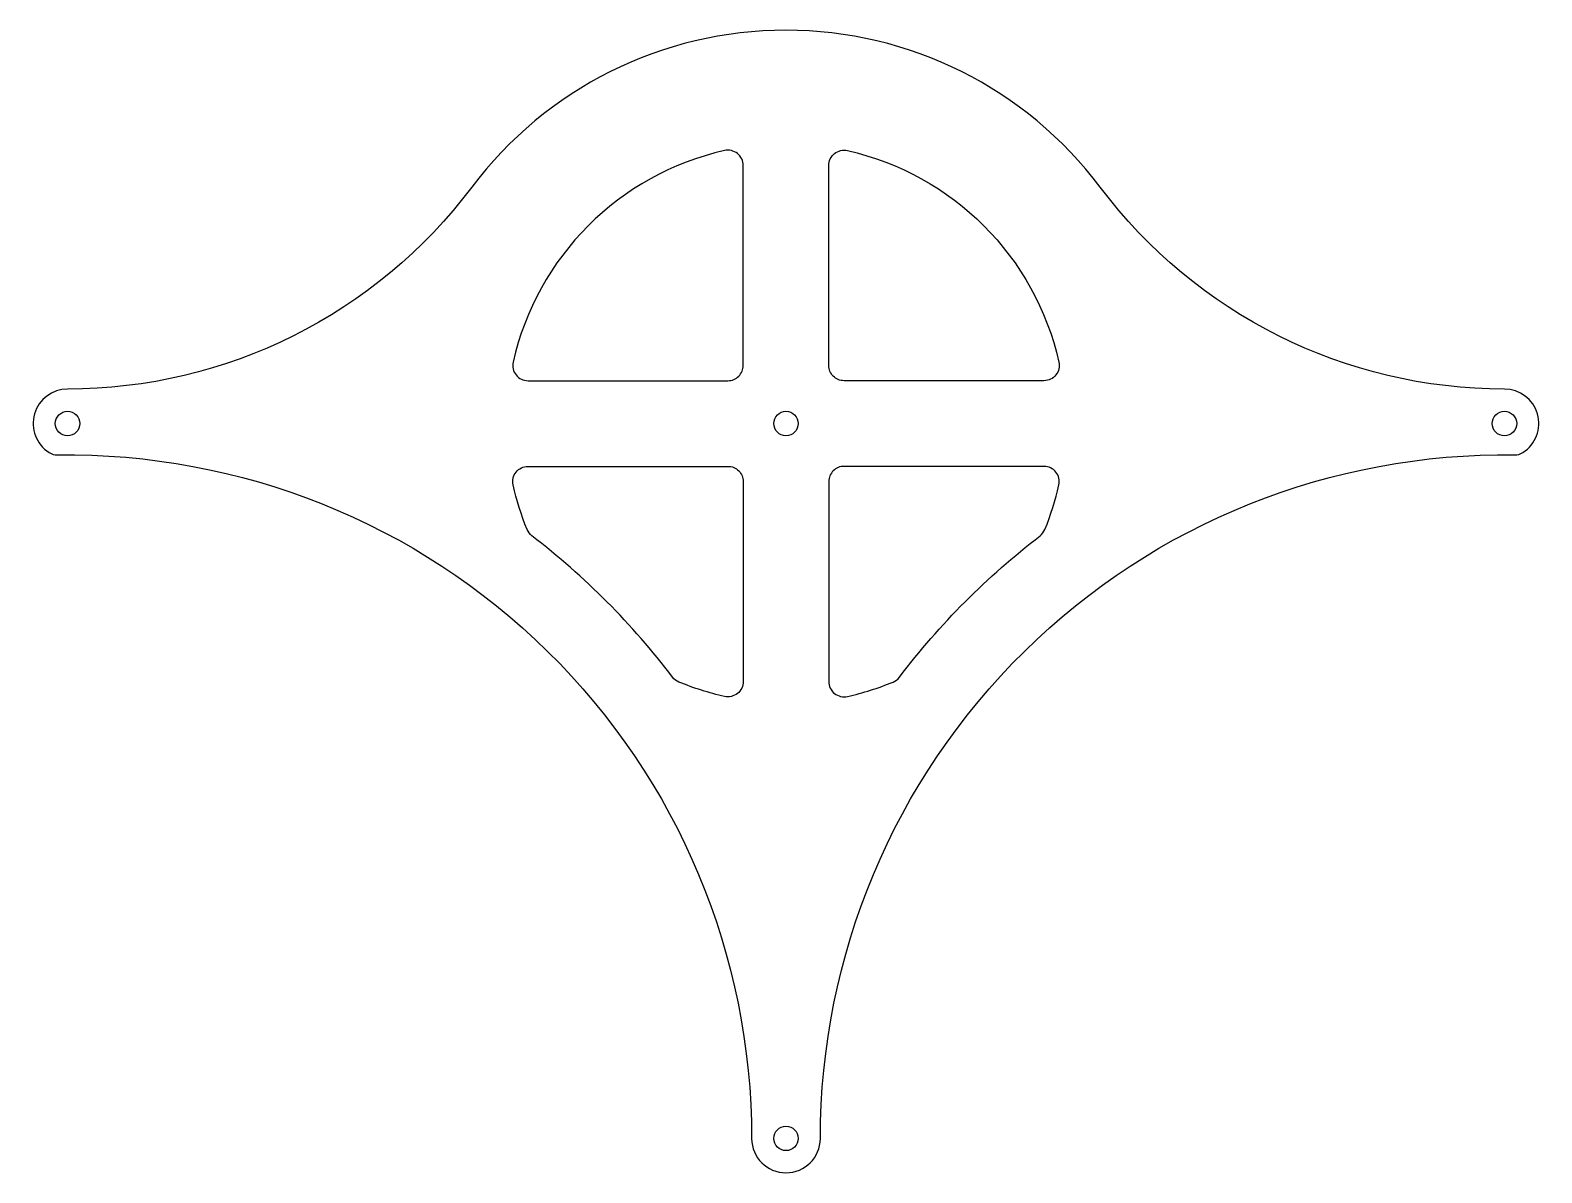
# Model space of a CAD drawing. Header units: millimetres. Extents: x -99 to 99, y -98 to 51.
import ezdxf

# ---------------------------------------------------------------- set-up
doc = ezdxf.new("R2010")
doc.units = ezdxf.units.MM

msp = doc.modelspace()

# ---------------------------------------------------------------- linework, layer by layer
at = {"color": 7, "extrusion": (0, 0, -1)}
msp.add_lwpolyline([(-95.31, -4.11, -0.146226), (-96.41, -3.8, -0.750879), (-94, 4.5, 0.235793), (-41.12, 30.91, -0.499369), (41.12, 30.91, 0.235793), (94, 4.5, -0.750879), (96.41, -3.8, -0.146226), (95.31, -4.11, 0.418745), (4.5, -93.53, -0.993946), (-4.5, -93.53, 0.418745)], format="xyb", close=True, dxfattribs=at)
for points in [[(-35.7, 8.04, 0.480675), (-33.75, 5.6), (-7.6, 5.6, 0.414214), (-5.6, 7.6), (-5.6, 33.75, 0.480675), (-8.04, 35.7, 0.289677)], [(35.7, 8.04, -0.480675), (33.75, 5.6), (7.6, 5.6, -0.414214), (5.6, 7.6), (5.6, 33.75, -0.480675), (8.04, 35.7, -0.289677)], [(-14.83, -33.18, 0.065837), (-33.24, -14.69, -0.13233), (-33.87, -13.86, -0.041777), (-35.7, -8.04, -0.480675), (-33.75, -5.6), (-7.6, -5.6, -0.414214), (-5.6, -7.6), (-5.6, -33.75, -0.480675), (-8.04, -35.7, -0.042845), (-14.01, -33.81, -0.13233)], [(14.83, -33.18, -0.065837), (33.24, -14.69, 0.13233), (33.87, -13.86, 0.041777), (35.7, -8.04, 0.480675), (33.75, -5.6), (7.6, -5.6, 0.414214), (5.6, -7.6), (5.6, -33.75, 0.480675), (8.04, -35.7, 0.042845), (14.01, -33.81, 0.13233)]]:
    msp.add_lwpolyline(points, format="xyb", close=True)
for centre in [(-94, 0), (0, 0), (0, 0), (94, 0), (0, -93.5)]:
    msp.add_circle(centre, 1.6)

doc.saveas('drawing.dxf')
